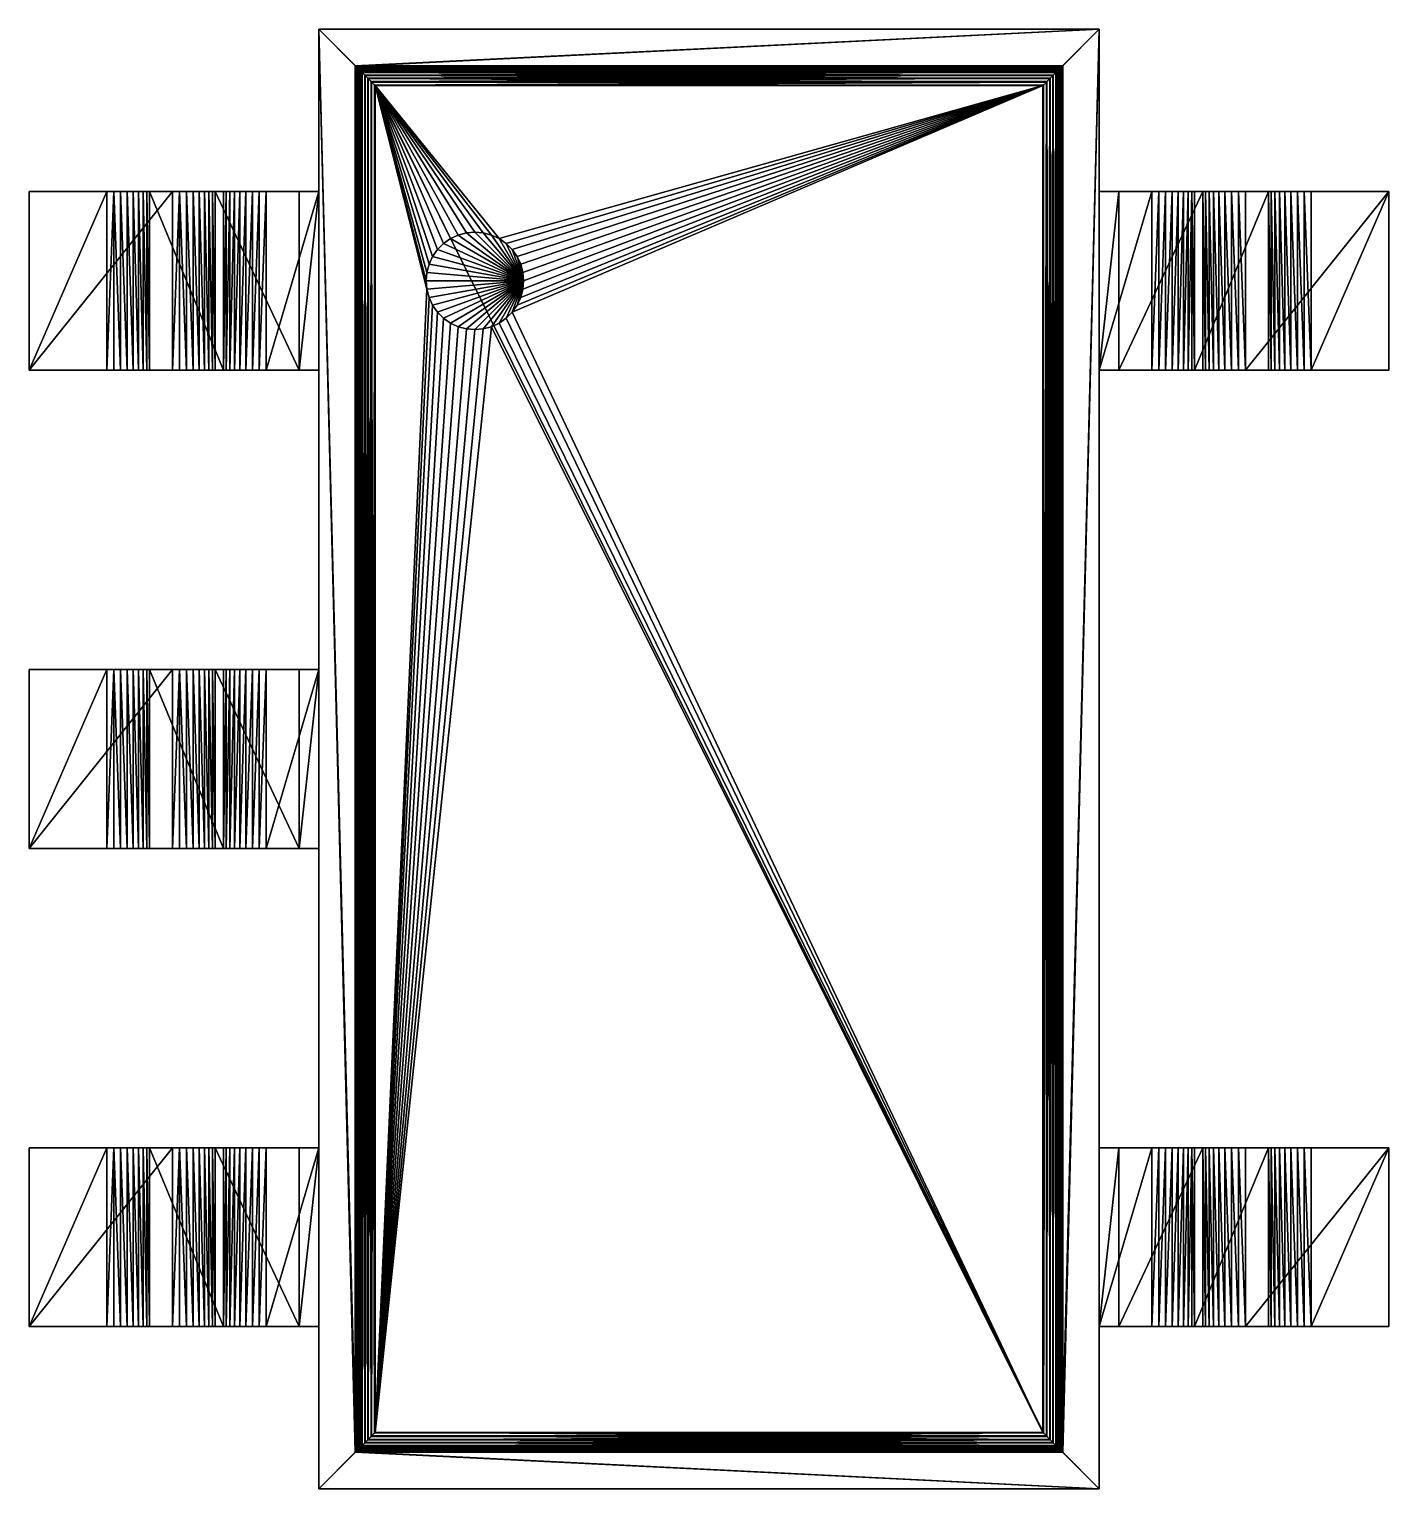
# Model space of a CAD drawing. Extents: x -0.135 to 0.135, y -0.145 to 0.145.
import ezdxf

# ---------------------------------------------------------------- set-up
doc = ezdxf.new("R2010")
doc.units = 0
for name, color, linetype in [('Body', 250, 'CONTINUOUS'), ('Triangle_Set', 253, 'CONTINUOUS'), ('Triangle_Set_ncl1_1', 253, 'CONTINUOUS'), ('Triangle_Set_ncl1_2', 253, 'CONTINUOUS'), ('Triangle_Set_ncl1_3', 253, 'CONTINUOUS'), ('Triangle_Set_ncl1_4', 253, 'CONTINUOUS')]:
    doc.layers.add(name, color=color, linetype=linetype)

msp = doc.modelspace()

# ---------------------------------------------------------------- meshes
at = {"layer": 'Body', "color": 250}
mesh = msp.add_polyface(dxfattribs=at)
corners = [(-0.0775, -0.145, 0.060011), (-0.070238, -0.137738, 0.010809), (-0.0775, 0.145, 0.060011), (0.0775, -0.145, 0.060011), (-0.070173, 0.137673, 0.010471), (-0.070173, -0.137673, 0.010471), (-0.069188, -0.136688, 0.008678), (-0.069416, 0.136916, 0.008937), (-0.069416, -0.136916, 0.008937), (-0.069621, 0.137121, 0.009214), (-0.069621, -0.137121, 0.009214), (-0.069801, 0.137301, 0.009508), (-0.069801, -0.137301, 0.009508), (-0.069953, 0.137453, 0.009818), (-0.069953, -0.137453, 0.009818), (-0.070078, 0.137578, 0.010139), (-0.070078, -0.137578, 0.010139), (-0.0775, -0.145, 0.077761), (0.070173, -0.137673, 0.010471), (0.070078, -0.137578, 0.010139), (0.069953, -0.137453, 0.009818), (0.069801, -0.137301, 0.009508), (0.069621, -0.137121, 0.009214), (0.069416, -0.136916, 0.008937), (0.069188, -0.136688, 0.008678), (-0.068937, -0.136437, 0.008442), (0.068937, -0.136437, 0.008442), (-0.068378, -0.135878, 0.00804), (0.068378, -0.135878, 0.00804), (-0.067756, -0.135256, 0.007743), (0.067756, -0.135256, 0.007743), (-0.067091, -0.134591, 0.007561), (0.067091, -0.134591, 0.007561), (-0.066405, -0.133905, 0.0075), (0.066405, -0.133905, 0.0075), (0.0775, -0.145, 0.077761), (-0.070145, -0.137645, 0.141569), (-0.0775, 0.145, 0.077761), (-0.070089, -0.137589, 0.141917), (-0.070089, 0.137589, 0.141917), (-0.070002, -0.137502, 0.142258), (-0.070002, 0.137502, 0.142258), (-0.069883, -0.137383, 0.14259), (-0.069883, 0.137383, 0.14259), (-0.069735, -0.137235, 0.14291), (-0.069735, 0.137235, 0.14291), (-0.069559, -0.137059, 0.143215), (-0.069559, 0.137059, 0.143215), (-0.069355, -0.136855, 0.143503), (-0.069355, 0.136855, 0.143503), (-0.069127, -0.136627, 0.143771), (-0.069127, 0.136627, 0.143771), (-0.068874, -0.136374, 0.144018), (-0.068874, 0.136374, 0.144018), (0.070089, -0.137589, 0.141917), (-0.066296, -0.133796, 0.145), (0.066997, -0.134497, 0.144936), (-0.066997, -0.134497, 0.144936), (0.067676, -0.135176, 0.144746), (-0.067676, -0.135176, 0.144746), (0.068308, -0.135808, 0.144437), (-0.068308, -0.135808, 0.144437), (0.068874, -0.136374, 0.144018), (0.069127, -0.136627, 0.143771), (0.069355, -0.136855, 0.143503), (0.069559, -0.137059, 0.143215), (0.069735, -0.137235, 0.14291), (0.069883, -0.137383, 0.14259), (0.070002, -0.137502, 0.142258)]
mesh.append_faces([[corners[k] for k in face] for face in [(0, 1, 2), (1, 0, 3), (4, 1, 5), (6, 7, 8), (8, 9, 10), (10, 11, 12), (12, 13, 14), (14, 15, 16), (16, 4, 5), (2, 17, 0), (5, 1, 18), (16, 5, 19), (14, 16, 20), (12, 14, 21), (10, 12, 22), (8, 10, 23), (6, 8, 24), (25, 6, 26), (27, 25, 28), (29, 27, 30), (31, 29, 32), (33, 31, 34), (35, 0, 17), (36, 17, 37), (17, 36, 35), (38, 36, 39), (40, 38, 41), (42, 40, 43), (44, 42, 45), (46, 44, 47), (48, 46, 49), (50, 48, 51), (52, 50, 53), (54, 36, 38), (55, 56, 57), (57, 58, 59), (59, 60, 61), (61, 62, 52), (52, 63, 50), (50, 64, 48), (48, 65, 46), (46, 66, 44), (44, 67, 42), (42, 68, 40), (40, 54, 38)]], dxfattribs={"color": 250})
mesh = msp.add_polyface(dxfattribs=at)
corners = [(0.070238, -0.137738, 0.010809), (-0.070238, -0.137738, 0.010809), (0.0775, -0.145, 0.060011), (0.066405, -0.133905, 0.0075), (-0.067091, -0.134591, 0.007561), (0.067091, -0.134591, 0.007561), (-0.067756, -0.135256, 0.007743), (0.067756, -0.135256, 0.007743), (-0.068378, -0.135878, 0.00804), (0.068378, -0.135878, 0.00804), (-0.068937, -0.136437, 0.008442), (0.068937, -0.136437, 0.008442), (-0.069188, -0.136688, 0.008678), (0.069188, -0.136688, 0.008678), (-0.069416, -0.136916, 0.008937), (0.069416, -0.136916, 0.008937), (-0.069621, -0.137121, 0.009214), (0.069621, -0.137121, 0.009214), (-0.069801, -0.137301, 0.009508), (0.069801, -0.137301, 0.009508), (-0.069953, -0.137453, 0.009818), (0.069953, -0.137453, 0.009818), (-0.070078, -0.137578, 0.010139), (0.070078, -0.137578, 0.010139), (-0.070173, -0.137673, 0.010471), (0.070173, -0.137673, 0.010471), (-0.0775, -0.145, 0.060011), (0.0775, -0.145, 0.077761), (0.0775, 0.145, 0.060011), (0.070173, 0.137673, 0.010471), (0.070078, 0.137578, 0.010139), (0.069953, 0.137453, 0.009818), (0.069801, 0.137301, 0.009508), (0.069621, 0.137121, 0.009214), (0.069416, 0.136916, 0.008937), (0.069188, 0.136688, 0.008678), (0.068937, 0.136437, 0.008442), (-0.070145, -0.137645, 0.141569), (0.070145, -0.137645, 0.141569), (0.0775, 0.145, 0.077761), (0.070089, -0.137589, 0.141917), (0.070002, -0.137502, 0.142258), (-0.070002, -0.137502, 0.142258), (0.069883, -0.137383, 0.14259), (-0.069883, -0.137383, 0.14259), (0.069735, -0.137235, 0.14291), (-0.069735, -0.137235, 0.14291), (0.069559, -0.137059, 0.143215), (-0.069559, -0.137059, 0.143215), (0.069355, -0.136855, 0.143503), (-0.069355, -0.136855, 0.143503), (0.069127, -0.136627, 0.143771), (-0.069127, -0.136627, 0.143771), (0.068874, -0.136374, 0.144018), (-0.068874, -0.136374, 0.144018), (0.068308, -0.135808, 0.144437), (-0.068308, -0.135808, 0.144437), (0.067676, -0.135176, 0.144746), (-0.067676, -0.135176, 0.144746), (0.066997, -0.134497, 0.144936), (-0.066997, -0.134497, 0.144936), (0.066296, -0.133796, 0.145), (-0.066296, -0.133796, 0.145), (-0.043187, 0.085897, 0.145), (0.069355, 0.136855, 0.143503), (0.069559, 0.137059, 0.143215), (0.069735, 0.137235, 0.14291), (0.069883, 0.137383, 0.14259), (0.070002, 0.137502, 0.142258), (0.070089, 0.137589, 0.141917), (0.070145, 0.137645, 0.141569)]
mesh.append_faces([[corners[k] for k in face] for face in [(0, 1, 2), (3, 4, 5), (5, 6, 7), (7, 8, 9), (9, 10, 11), (11, 12, 13), (13, 14, 15), (15, 16, 17), (17, 18, 19), (19, 20, 21), (21, 22, 23), (23, 24, 25), (25, 1, 0), (26, 27, 2), (0, 2, 28), (0, 29, 25), (25, 30, 23), (23, 31, 21), (21, 32, 19), (19, 33, 17), (17, 34, 15), (15, 35, 13), (13, 36, 11), (27, 28, 2), (37, 38, 27), (27, 38, 39), (38, 37, 40), (41, 40, 42), (43, 41, 44), (45, 43, 46), (47, 45, 48), (49, 47, 50), (51, 49, 52), (53, 51, 54), (55, 53, 56), (57, 55, 58), (59, 57, 60), (61, 59, 62), (61, 62, 63), (49, 51, 64), (47, 49, 65), (45, 47, 66), (43, 45, 67), (41, 43, 68), (40, 41, 69), (38, 40, 70)]], dxfattribs={"color": 250})
mesh = msp.add_polyface(dxfattribs=at)
corners = [(-0.0775, 0.145, 0.060011), (-0.070238, -0.137738, 0.010809), (-0.070238, 0.137738, 0.010809), (-0.070173, 0.137673, 0.010471), (-0.070078, 0.137578, 0.010139), (-0.070078, -0.137578, 0.010139), (-0.069953, 0.137453, 0.009818), (-0.069953, -0.137453, 0.009818), (-0.069801, 0.137301, 0.009508), (-0.069801, -0.137301, 0.009508), (-0.069621, 0.137121, 0.009214), (-0.069621, -0.137121, 0.009214), (-0.069416, 0.136916, 0.008937), (-0.069416, -0.136916, 0.008937), (-0.069188, 0.136688, 0.008678), (-0.069188, -0.136688, 0.008678), (-0.068937, 0.136437, 0.008442), (-0.068937, -0.136437, 0.008442), (-0.068378, 0.135878, 0.00804), (-0.068378, -0.135878, 0.00804), (-0.067756, 0.135256, 0.007743), (-0.067756, -0.135256, 0.007743), (-0.067091, 0.134591, 0.007561), (-0.067091, -0.134591, 0.007561), (-0.066405, 0.133905, 0.0075), (-0.066405, -0.133905, 0.0075), (-0.0775, -0.145, 0.077761), (-0.0775, 0.145, 0.077761), (-0.070145, -0.137645, 0.141569), (-0.070145, 0.137645, 0.141569), (-0.068308, -0.135808, 0.144437), (-0.068874, -0.136374, 0.144018), (-0.068308, 0.135808, 0.144437), (-0.067676, -0.135176, 0.144746), (-0.067676, 0.135176, 0.144746), (-0.066997, -0.134497, 0.144936), (-0.066997, 0.134497, 0.144936), (-0.066296, -0.133796, 0.145), (-0.066296, 0.133796, 0.145), (-0.068874, 0.136374, 0.144018), (-0.069127, -0.136627, 0.143771), (-0.069127, 0.136627, 0.143771), (-0.069355, -0.136855, 0.143503), (-0.069355, 0.136855, 0.143503), (-0.069559, -0.137059, 0.143215), (-0.069559, 0.137059, 0.143215), (-0.069735, -0.137235, 0.14291), (-0.069735, 0.137235, 0.14291), (-0.069883, -0.137383, 0.14259), (-0.069883, 0.137383, 0.14259), (-0.070002, -0.137502, 0.142258), (-0.070002, 0.137502, 0.142258), (-0.070089, -0.137589, 0.141917), (-0.070089, 0.137589, 0.141917), (-0.0465, 0.085312, 0.145), (-0.048182, 0.08546, 0.145), (-0.049813, 0.085897, 0.145), (-0.051344, 0.08661, 0.145), (-0.052727, 0.087579, 0.145), (-0.053921, 0.088773, 0.145), (-0.05489, 0.090156, 0.145), (-0.055603, 0.091687, 0.145), (-0.05604, 0.093318, 0.145)]
mesh.append_faces([[corners[k] for k in face] for face in [(0, 1, 2), (2, 1, 3), (4, 3, 5), (6, 4, 7), (8, 6, 9), (10, 8, 11), (12, 10, 13), (14, 12, 15), (16, 14, 17), (18, 16, 19), (20, 18, 21), (22, 20, 23), (24, 22, 25), (25, 22, 23), (23, 20, 21), (21, 18, 19), (19, 16, 17), (17, 14, 15), (26, 0, 27), (28, 27, 29), (30, 31, 32), (33, 30, 34), (35, 33, 36), (37, 35, 38), (38, 35, 36), (36, 33, 34), (34, 30, 32), (32, 31, 39), (39, 40, 41), (41, 42, 43), (43, 44, 45), (45, 46, 47), (47, 48, 49), (49, 50, 51), (51, 52, 53), (53, 28, 29), (54, 37, 55), (55, 37, 56), (56, 37, 57), (57, 37, 58), (58, 37, 59), (59, 37, 60), (60, 37, 61), (37, 38, 62), (61, 37, 62)]], dxfattribs={"color": 250})
mesh = msp.add_polyface(dxfattribs=at)
corners = [(-0.0775, 0.145, 0.060011), (-0.070238, 0.137738, 0.010809), (0.0775, 0.145, 0.060011), (-0.069188, 0.136688, 0.008678), (-0.068937, 0.136437, 0.008442), (0.069188, 0.136688, 0.008678), (-0.069416, 0.136916, 0.008937), (0.069416, 0.136916, 0.008937), (-0.069621, 0.137121, 0.009214), (0.069621, 0.137121, 0.009214), (-0.069801, 0.137301, 0.009508), (0.069801, 0.137301, 0.009508), (-0.069953, 0.137453, 0.009818), (0.069953, 0.137453, 0.009818), (-0.070078, 0.137578, 0.010139), (0.070078, 0.137578, 0.010139), (-0.070173, 0.137673, 0.010471), (0.070173, 0.137673, 0.010471), (0.070238, 0.137738, 0.010809), (0.0775, 0.145, 0.077761), (-0.0775, 0.145, 0.077761), (-0.070145, 0.137645, 0.141569), (0.070089, 0.137589, 0.141917), (-0.070089, 0.137589, 0.141917), (0.070002, 0.137502, 0.142258), (-0.070002, 0.137502, 0.142258), (0.069883, 0.137383, 0.14259), (-0.069883, 0.137383, 0.14259), (0.069735, 0.137235, 0.14291), (-0.069735, 0.137235, 0.14291), (0.069559, 0.137059, 0.143215), (-0.069559, 0.137059, 0.143215), (0.069355, 0.136855, 0.143503), (-0.069355, 0.136855, 0.143503), (0.069127, 0.136627, 0.143771), (-0.069127, 0.136627, 0.143771), (0.068874, 0.136374, 0.144018), (-0.068874, 0.136374, 0.144018), (-0.036812, 0.095, 0.1305), (-0.036812, 0.095, 0.145), (-0.03696, 0.093318, 0.145), (-0.03696, 0.093318, 0.1305), (-0.037397, 0.091687, 0.145), (-0.037397, 0.091687, 0.1305), (-0.03811, 0.090156, 0.145), (-0.03811, 0.090156, 0.1305), (-0.039079, 0.088773, 0.145), (-0.039079, 0.088773, 0.1305), (-0.037397, 0.098313, 0.1305), (-0.03811, 0.099844, 0.145), (-0.037397, 0.098313, 0.145), (-0.03696, 0.096682, 0.1305), (-0.03696, 0.096682, 0.145), (-0.040273, 0.102421, 0.145), (-0.039079, 0.101227, 0.145), (-0.039079, 0.101227, 0.1305), (-0.03811, 0.099844, 0.1305), (-0.040273, 0.087579, 0.1305), (-0.040273, 0.102421, 0.1305)]
mesh.append_faces([[corners[k] for k in face] for face in [(0, 1, 2), (3, 4, 5), (6, 3, 7), (8, 6, 9), (10, 8, 11), (12, 10, 13), (14, 12, 15), (16, 14, 17), (1, 16, 18), (0, 19, 20), (21, 20, 19), (21, 22, 23), (23, 24, 25), (25, 26, 27), (27, 28, 29), (29, 30, 31), (31, 32, 33), (33, 34, 35), (35, 36, 37), (38, 39, 40), (38, 40, 41), (40, 42, 43), (42, 44, 45), (44, 46, 47), (48, 49, 50), (51, 52, 38), (50, 52, 51), (52, 39, 38), (53, 54, 55), (54, 49, 56), (50, 51, 48), (49, 48, 56), (54, 56, 55), (46, 57, 47), (44, 47, 45), (42, 45, 43), (40, 43, 41), (51, 38, 48), (48, 38, 56), (56, 38, 55), (55, 38, 58), (57, 38, 47), (47, 38, 45), (45, 38, 43), (43, 38, 41)]], dxfattribs={"color": 250})
mesh = msp.add_polyface(dxfattribs=at)
corners = [(-0.070238, 0.137738, 0.010809), (0.070238, 0.137738, 0.010809), (0.0775, 0.145, 0.060011), (-0.067091, 0.134591, 0.007561), (-0.066405, 0.133905, 0.0075), (0.067091, 0.134591, 0.007561), (-0.067756, 0.135256, 0.007743), (0.067756, 0.135256, 0.007743), (-0.068378, 0.135878, 0.00804), (0.068378, 0.135878, 0.00804), (-0.068937, 0.136437, 0.008442), (0.068937, 0.136437, 0.008442), (-0.070173, 0.137673, 0.010471), (0.070173, 0.137673, 0.010471), (-0.070078, 0.137578, 0.010139), (0.070078, 0.137578, 0.010139), (-0.069953, 0.137453, 0.009818), (0.069953, 0.137453, 0.009818), (-0.069801, 0.137301, 0.009508), (0.069801, 0.137301, 0.009508), (-0.069621, 0.137121, 0.009214), (0.069621, 0.137121, 0.009214), (-0.069416, 0.136916, 0.008937), (0.069416, 0.136916, 0.008937), (-0.069188, 0.136688, 0.008678), (0.069188, 0.136688, 0.008678), (0.066405, 0.133905, 0.0075), (0.0775, 0.145, 0.077761), (-0.0775, 0.145, 0.060011), (0.070145, 0.137645, 0.141569), (-0.070145, 0.137645, 0.141569), (-0.036812, 0.095, 0.145), (0.066296, 0.133796, 0.145), (-0.03696, 0.093318, 0.145), (-0.037397, 0.091687, 0.145), (-0.03811, 0.090156, 0.145), (-0.039079, 0.088773, 0.145), (-0.066296, 0.133796, 0.145), (-0.041656, 0.10339, 0.145), (-0.040273, 0.102421, 0.145), (-0.039079, 0.101227, 0.145), (-0.03811, 0.099844, 0.145), (-0.037397, 0.098313, 0.145), (-0.03696, 0.096682, 0.145), (0.066997, 0.134497, 0.144936), (-0.066997, 0.134497, 0.144936), (0.067676, 0.135176, 0.144746), (-0.067676, 0.135176, 0.144746), (0.068308, 0.135808, 0.144437), (-0.068308, 0.135808, 0.144437), (0.068874, 0.136374, 0.144018), (-0.068874, 0.136374, 0.144018), (0.069127, 0.136627, 0.143771), (-0.069127, 0.136627, 0.143771), (0.069355, 0.136855, 0.143503), (-0.069355, 0.136855, 0.143503), (0.069559, 0.137059, 0.143215), (-0.069559, 0.137059, 0.143215), (0.069735, 0.137235, 0.14291), (-0.069735, 0.137235, 0.14291), (0.069883, 0.137383, 0.14259), (-0.069883, 0.137383, 0.14259), (0.070002, 0.137502, 0.142258), (-0.070002, 0.137502, 0.142258), (0.070089, 0.137589, 0.141917), (-0.070089, 0.137589, 0.141917)]
mesh.append_faces([[corners[k] for k in face] for face in [(0, 1, 2), (3, 4, 5), (6, 3, 7), (8, 6, 9), (10, 8, 11), (1, 12, 13), (13, 14, 15), (15, 16, 17), (17, 18, 19), (19, 20, 21), (21, 22, 23), (23, 24, 25), (25, 10, 11), (11, 8, 9), (9, 6, 7), (7, 3, 5), (5, 4, 26), (27, 28, 2), (29, 30, 27), (31, 32, 33), (33, 32, 34), (34, 32, 35), (35, 32, 36), (37, 32, 38), (38, 32, 39), (39, 32, 40), (40, 32, 41), (41, 32, 42), (32, 31, 43), (42, 32, 43), (32, 37, 44), (44, 37, 45), (46, 44, 47), (48, 46, 49), (50, 48, 51), (52, 50, 53), (54, 52, 55), (56, 54, 57), (58, 56, 59), (60, 58, 61), (62, 60, 63), (64, 62, 65), (29, 64, 30), (51, 48, 49), (49, 46, 47), (47, 44, 45)]], dxfattribs={"color": 250})
mesh = msp.add_polyface(dxfattribs=at)
corners = [(0.070238, -0.137738, 0.010809), (0.0775, 0.145, 0.060011), (0.070238, 0.137738, 0.010809), (0.066405, 0.133905, 0.0075), (-0.066405, 0.133905, 0.0075), (0.066405, -0.133905, 0.0075), (-0.066405, -0.133905, 0.0075), (0.067091, 0.134591, 0.007561), (0.067091, -0.134591, 0.007561), (0.067756, 0.135256, 0.007743), (0.067756, -0.135256, 0.007743), (0.068378, 0.135878, 0.00804), (0.068378, -0.135878, 0.00804), (0.068937, 0.136437, 0.008442), (0.068937, -0.136437, 0.008442), (0.069188, 0.136688, 0.008678), (0.069188, -0.136688, 0.008678), (0.069416, 0.136916, 0.008937), (0.069416, -0.136916, 0.008937), (0.069621, 0.137121, 0.009214), (0.069621, -0.137121, 0.009214), (0.069801, 0.137301, 0.009508), (0.069801, -0.137301, 0.009508), (0.069953, 0.137453, 0.009818), (0.069953, -0.137453, 0.009818), (0.070078, 0.137578, 0.010139), (0.070078, -0.137578, 0.010139), (0.070173, 0.137673, 0.010471), (0.070173, -0.137673, 0.010471), (0.0775, -0.145, 0.077761), (0.0775, 0.145, 0.077761), (0.070145, -0.137645, 0.141569), (0.070145, 0.137645, 0.141569), (0.066296, 0.133796, 0.145), (0.066296, -0.133796, 0.145), (-0.039079, 0.088773, 0.145), (-0.040273, 0.087579, 0.145), (-0.041656, 0.08661, 0.145), (-0.043187, 0.085897, 0.145), (-0.066296, -0.133796, 0.145), (-0.044818, 0.08546, 0.145), (-0.0465, 0.085312, 0.145), (0.066997, -0.134497, 0.144936), (0.066997, 0.134497, 0.144936), (0.067676, -0.135176, 0.144746), (0.067676, 0.135176, 0.144746), (0.068308, -0.135808, 0.144437), (0.068308, 0.135808, 0.144437), (0.068874, -0.136374, 0.144018), (0.068874, 0.136374, 0.144018), (0.069127, -0.136627, 0.143771), (0.069127, 0.136627, 0.143771), (0.070089, -0.137589, 0.141917), (0.070089, 0.137589, 0.141917), (0.070002, -0.137502, 0.142258), (0.070002, 0.137502, 0.142258), (0.069883, -0.137383, 0.14259), (0.069883, 0.137383, 0.14259), (0.069735, -0.137235, 0.14291), (0.069735, 0.137235, 0.14291), (0.069559, -0.137059, 0.143215), (0.069559, 0.137059, 0.143215), (0.069355, -0.136855, 0.143503), (0.069355, 0.136855, 0.143503), (-0.0465, 0.085312, 0.1305), (-0.048182, 0.08546, 0.1305)]
mesh.append_faces([[corners[k] for k in face] for face in [(0, 1, 2), (3, 4, 5), (4, 6, 5), (3, 5, 7), (7, 5, 8), (9, 7, 10), (11, 9, 12), (13, 11, 14), (15, 13, 16), (17, 15, 18), (19, 17, 20), (21, 19, 22), (23, 21, 24), (25, 23, 26), (27, 25, 28), (2, 27, 0), (14, 11, 12), (12, 9, 10), (10, 7, 8), (1, 29, 30), (30, 31, 32), (33, 34, 35), (35, 34, 36), (36, 34, 37), (37, 34, 38), (38, 39, 40), (40, 39, 41), (42, 34, 43), (44, 42, 45), (46, 44, 47), (48, 46, 49), (50, 48, 51), (32, 52, 53), (53, 54, 55), (55, 56, 57), (57, 58, 59), (59, 60, 61), (61, 62, 63), (63, 50, 51), (51, 48, 49), (49, 46, 47), (47, 44, 45), (45, 42, 43), (43, 34, 33), (40, 41, 64), (41, 65, 64)]], dxfattribs={"color": 250})
mesh = msp.add_polyface(dxfattribs=at)
corners = [(-0.05604, 0.093318, 0.145), (-0.066296, 0.133796, 0.145), (-0.056188, 0.095, 0.145), (-0.05604, 0.096682, 0.145), (-0.055603, 0.098313, 0.145), (-0.05489, 0.099844, 0.145), (-0.053921, 0.101227, 0.145), (-0.052727, 0.102421, 0.145), (-0.051344, 0.10339, 0.145), (-0.049813, 0.104103, 0.145), (-0.048182, 0.10454, 0.145), (-0.0465, 0.104688, 0.145), (-0.044818, 0.10454, 0.145), (-0.043187, 0.104103, 0.145), (-0.041656, 0.10339, 0.145), (-0.05489, 0.099844, 0.1305), (-0.053921, 0.101227, 0.1305), (-0.051344, 0.10339, 0.1305), (-0.049813, 0.104103, 0.1305), (-0.048182, 0.10454, 0.1305), (-0.0465, 0.104688, 0.1305), (-0.044818, 0.10454, 0.1305), (-0.041656, 0.10339, 0.1305), (-0.040273, 0.102421, 0.145), (-0.040273, 0.102421, 0.1305), (-0.043187, 0.104103, 0.1305), (-0.052727, 0.102421, 0.1305), (-0.039079, 0.101227, 0.1305), (-0.055603, 0.098313, 0.1305), (-0.036812, 0.095, 0.1305)]
mesh.append_faces([[corners[k] for k in face] for face in [(0, 1, 2), (2, 1, 3), (3, 1, 4), (4, 1, 5), (5, 1, 6), (6, 1, 7), (7, 1, 8), (8, 1, 9), (9, 1, 10), (10, 1, 11), (11, 1, 12), (12, 1, 13), (13, 1, 14), (4, 5, 15), (5, 6, 16), (7, 8, 17), (8, 9, 18), (9, 10, 19), (10, 11, 20), (11, 12, 21), (13, 14, 22), (14, 23, 24), (12, 13, 25), (6, 7, 26), (23, 27, 24), (14, 24, 22), (13, 22, 25), (12, 25, 21), (11, 21, 20), (10, 20, 19), (9, 19, 18), (8, 18, 17), (7, 17, 26), (6, 26, 16), (5, 16, 15), (4, 15, 28), (24, 29, 22), (22, 29, 25), (25, 29, 21), (21, 29, 20), (20, 29, 19), (19, 29, 18), (18, 29, 17), (17, 29, 26), (26, 29, 16), (16, 29, 15)]], dxfattribs={"color": 250})
mesh = msp.add_polyface(dxfattribs=at)
corners = [(-0.039079, 0.088773, 0.145), (-0.040273, 0.087579, 0.145), (-0.040273, 0.087579, 0.1305), (-0.041656, 0.08661, 0.145), (-0.041656, 0.08661, 0.1305), (-0.043187, 0.085897, 0.145), (-0.043187, 0.085897, 0.1305), (-0.044818, 0.08546, 0.145), (-0.044818, 0.08546, 0.1305), (-0.0465, 0.085312, 0.145), (-0.048182, 0.08546, 0.145), (-0.048182, 0.08546, 0.1305), (-0.049813, 0.085897, 0.145), (-0.049813, 0.085897, 0.1305), (-0.051344, 0.08661, 0.145), (-0.051344, 0.08661, 0.1305), (-0.052727, 0.087579, 0.145), (-0.052727, 0.087579, 0.1305), (-0.053921, 0.088773, 0.145), (-0.053921, 0.088773, 0.1305), (-0.05489, 0.090156, 0.145), (-0.05489, 0.090156, 0.1305), (-0.055603, 0.091687, 0.145), (-0.055603, 0.091687, 0.1305), (-0.05604, 0.093318, 0.145), (-0.05604, 0.093318, 0.1305), (-0.056188, 0.095, 0.145), (-0.05604, 0.096682, 0.145), (-0.05604, 0.096682, 0.1305), (-0.055603, 0.098313, 0.145), (-0.055603, 0.098313, 0.1305), (-0.056188, 0.095, 0.1305), (-0.0465, 0.085312, 0.1305), (-0.05489, 0.099844, 0.1305), (-0.036812, 0.095, 0.1305)]
mesh.append_faces([[corners[k] for k in face] for face in [(0, 1, 2), (1, 3, 4), (3, 5, 6), (5, 7, 8), (9, 10, 11), (10, 12, 13), (12, 14, 15), (14, 16, 17), (16, 18, 19), (18, 20, 21), (20, 22, 23), (22, 24, 25), (26, 27, 28), (27, 29, 30), (24, 26, 31), (27, 30, 28), (26, 28, 31), (24, 31, 25), (22, 25, 23), (20, 23, 21), (18, 21, 19), (16, 19, 17), (14, 17, 15), (12, 15, 13), (10, 13, 11), (7, 32, 8), (5, 8, 6), (3, 6, 4), (1, 4, 2), (33, 34, 30), (30, 34, 28), (28, 34, 31), (31, 34, 25), (25, 34, 23), (23, 34, 21), (21, 34, 19), (19, 34, 17), (17, 34, 15), (15, 34, 13), (13, 34, 11), (11, 34, 32), (32, 34, 8), (8, 34, 6), (6, 34, 4), (4, 34, 2)]], dxfattribs={"color": 250})
at = {"layer": 'Triangle_Set', "color": 253}
mesh = msp.add_polyface(dxfattribs=at)
corners = [(-0.135, 0.11275, 0.01775), (-0.119615, 0.11275, 0.01775), (-0.135, 0.07725, 0.01775), (-0.119615, 0.07725, 0.01775), (-0.135, 0.11275), (-0.106538, 0.11275), (-0.111139, 0.11275, 0.023994), (-0.09639, 0.11275, 0.071517), (-0.087914, 0.11275, 0.077761), (-0.0775, 0.11275, 0.077761), (-0.0775, 0.11275, 0.060011), (-0.081376, 0.11275, 0.060011), (-0.098062, 0.11275, 0.006244), (-0.111139, 0.07725, 0.023994), (-0.135, 0.07725), (-0.106538, 0.07725), (-0.098062, 0.07725, 0.006244), (-0.081376, 0.07725, 0.060011), (-0.0775, 0.07725, 0.060011), (-0.0775, 0.07725, 0.077761), (-0.087914, 0.07725, 0.077761), (-0.09639, 0.07725, 0.071517), (-0.118212, 0.11275, 0.017862), (-0.116844, 0.11275, 0.018193), (-0.115546, 0.11275, 0.018737), (-0.114351, 0.11275, 0.01948), (-0.113287, 0.11275, 0.020402), (-0.112383, 0.11275, 0.02148), (-0.111661, 0.11275, 0.022688), (-0.095868, 0.11275, 0.072823), (-0.095146, 0.11275, 0.074031), (-0.094241, 0.11275, 0.07511), (-0.093178, 0.11275, 0.076031), (-0.091983, 0.11275, 0.076774), (-0.090685, 0.11275, 0.077318), (-0.089317, 0.11275, 0.07765), (-0.105135, 0.11275, 0.000112), (-0.103768, 0.11275, 0.000443), (-0.10247, 0.11275, 0.000987), (-0.101274, 0.11275, 0.00173), (-0.100211, 0.11275, 0.002652), (-0.099307, 0.11275, 0.00373), (-0.098584, 0.11275, 0.004938), (-0.118212, 0.07725, 0.017862), (-0.116844, 0.07725, 0.018193), (-0.115546, 0.07725, 0.018737), (-0.114351, 0.07725, 0.01948), (-0.113287, 0.07725, 0.020402), (-0.112383, 0.07725, 0.02148), (-0.111661, 0.07725, 0.022688), (-0.105135, 0.07725, 0.000112), (-0.103768, 0.07725, 0.000443), (-0.10247, 0.07725, 0.000987), (-0.101274, 0.07725, 0.00173), (-0.100211, 0.07725, 0.002652), (-0.099307, 0.07725, 0.00373), (-0.098584, 0.07725, 0.004938), (-0.095868, 0.07725, 0.072823), (-0.095146, 0.07725, 0.074031), (-0.094241, 0.07725, 0.07511), (-0.093178, 0.07725, 0.076031), (-0.091983, 0.07725, 0.076774), (-0.090685, 0.07725, 0.077318), (-0.089317, 0.07725, 0.07765)]
mesh.append_faces([[corners[k] for k in face] for face in [(1, 2, 0), (2, 1, 3), (4, 5, 1), (0, 4, 1), (1, 5, 22), (22, 5, 23), (23, 5, 24), (24, 5, 25), (25, 5, 12), (26, 25, 12), (27, 26, 12), (28, 27, 12), (6, 28, 12), (6, 12, 11), (29, 7, 30), (30, 7, 31), (31, 7, 32), (32, 7, 33), (33, 7, 34), (34, 7, 35), (35, 7, 8), (8, 7, 11), (9, 8, 11), (7, 6, 11), (10, 9, 11), (12, 5, 42), (42, 5, 41), (41, 5, 40), (40, 5, 39), (39, 5, 38), (38, 5, 37), (37, 5, 36), (3, 1, 22), (3, 22, 43), (22, 23, 44), (23, 24, 45), (24, 25, 46), (25, 26, 47), (26, 27, 48), (27, 28, 49), (28, 6, 13), (28, 13, 49), (27, 49, 48), (26, 48, 47), (25, 47, 46), (24, 46, 45), (23, 45, 44), (22, 44, 43), (4, 2, 14), (2, 4, 0), (50, 15, 51), (51, 15, 52), (52, 15, 53), (53, 15, 54), (54, 15, 55), (55, 15, 56), (56, 15, 16), (17, 19, 18), (17, 16, 13), (19, 17, 20), (20, 17, 21), (63, 20, 62), (62, 20, 61), (61, 20, 60), (60, 20, 59), (59, 20, 58), (58, 20, 57), (57, 20, 21), (16, 15, 46), (21, 17, 13), (13, 16, 49), (49, 16, 48), (15, 14, 3), (48, 16, 47), (47, 16, 46), (46, 15, 45), (45, 15, 44), (44, 15, 43), (43, 15, 3), (3, 14, 2), (14, 5, 4), (5, 14, 15), (5, 15, 36), (36, 15, 50), (37, 36, 51), (38, 37, 52), (39, 38, 53), (40, 39, 54), (41, 40, 55), (42, 41, 56), (12, 42, 16), (16, 42, 56), (56, 41, 55), (55, 40, 54), (54, 39, 53), (53, 38, 52), (52, 37, 51), (51, 36, 50), (16, 17, 12), (12, 17, 11), (17, 10, 11), (10, 17, 18), (19, 10, 18), (10, 19, 9), (6, 21, 13), (21, 6, 7), (19, 20, 9), (9, 20, 8), (60, 59, 32), (61, 60, 33), (62, 61, 34), (63, 62, 35), (20, 63, 8), (59, 58, 31), (8, 63, 35), (35, 62, 34), (58, 57, 30), (34, 61, 33), (57, 21, 29), (33, 60, 32), (32, 59, 31), (31, 58, 30), (30, 57, 29), (29, 21, 7)]], dxfattribs={"color": 253})
at = {"layer": 'Triangle_Set_ncl1_1', "color": 253}
mesh = msp.add_polyface(dxfattribs=at)
corners = [(-0.135, 0.01775, 0.01775), (-0.119615, 0.01775, 0.01775), (-0.135, -0.01775, 0.01775), (-0.119615, -0.01775, 0.01775), (-0.135, 0.01775), (-0.106538, 0.01775), (-0.111139, 0.01775, 0.023994), (-0.09639, 0.01775, 0.071517), (-0.087914, 0.01775, 0.077761), (-0.0775, 0.01775, 0.077761), (-0.0775, 0.01775, 0.060011), (-0.081376, 0.01775, 0.060011), (-0.098062, 0.01775, 0.006244), (-0.111139, -0.01775, 0.023994), (-0.135, -0.01775), (-0.106538, -0.01775), (-0.098062, -0.01775, 0.006244), (-0.081376, -0.01775, 0.060011), (-0.0775, -0.01775, 0.060011), (-0.0775, -0.01775, 0.077761), (-0.087914, -0.01775, 0.077761), (-0.09639, -0.01775, 0.071517), (-0.118212, 0.01775, 0.017862), (-0.116844, 0.01775, 0.018193), (-0.115546, 0.01775, 0.018737), (-0.114351, 0.01775, 0.01948), (-0.113287, 0.01775, 0.020402), (-0.112383, 0.01775, 0.02148), (-0.111661, 0.01775, 0.022688), (-0.095868, 0.01775, 0.072823), (-0.095146, 0.01775, 0.074031), (-0.094241, 0.01775, 0.07511), (-0.093178, 0.01775, 0.076031), (-0.091983, 0.01775, 0.076774), (-0.090685, 0.01775, 0.077318), (-0.089317, 0.01775, 0.07765), (-0.105135, 0.01775, 0.000112), (-0.103768, 0.01775, 0.000443), (-0.10247, 0.01775, 0.000987), (-0.101274, 0.01775, 0.00173), (-0.100211, 0.01775, 0.002652), (-0.099307, 0.01775, 0.00373), (-0.098584, 0.01775, 0.004938), (-0.118212, -0.01775, 0.017862), (-0.116844, -0.01775, 0.018193), (-0.115546, -0.01775, 0.018737), (-0.114351, -0.01775, 0.01948), (-0.113287, -0.01775, 0.020402), (-0.112383, -0.01775, 0.02148), (-0.111661, -0.01775, 0.022688), (-0.105135, -0.01775, 0.000112), (-0.103768, -0.01775, 0.000443), (-0.10247, -0.01775, 0.000987), (-0.101274, -0.01775, 0.00173), (-0.100211, -0.01775, 0.002652), (-0.099307, -0.01775, 0.00373), (-0.098584, -0.01775, 0.004938), (-0.095868, -0.01775, 0.072823), (-0.095146, -0.01775, 0.074031), (-0.094241, -0.01775, 0.07511), (-0.093178, -0.01775, 0.076031), (-0.091983, -0.01775, 0.076774), (-0.090685, -0.01775, 0.077318), (-0.089317, -0.01775, 0.07765)]
mesh.append_faces([[corners[k] for k in face] for face in [(1, 2, 0), (2, 1, 3), (4, 5, 1), (0, 4, 1), (1, 5, 22), (22, 5, 23), (23, 5, 24), (24, 5, 25), (25, 5, 12), (26, 25, 12), (27, 26, 12), (28, 27, 12), (6, 28, 12), (6, 12, 11), (29, 7, 30), (30, 7, 31), (31, 7, 32), (32, 7, 33), (33, 7, 34), (34, 7, 35), (35, 7, 8), (8, 7, 11), (9, 8, 11), (7, 6, 11), (10, 9, 11), (12, 5, 42), (42, 5, 41), (41, 5, 40), (40, 5, 39), (39, 5, 38), (38, 5, 37), (37, 5, 36), (3, 1, 22), (3, 22, 43), (22, 23, 44), (23, 24, 45), (24, 25, 46), (25, 26, 47), (26, 27, 48), (27, 28, 49), (28, 6, 13), (28, 13, 49), (27, 49, 48), (26, 48, 47), (25, 47, 46), (24, 46, 45), (23, 45, 44), (22, 44, 43), (4, 2, 14), (2, 4, 0), (50, 15, 51), (51, 15, 52), (52, 15, 53), (53, 15, 54), (54, 15, 55), (55, 15, 56), (56, 15, 16), (17, 19, 18), (17, 16, 13), (19, 17, 20), (20, 17, 21), (63, 20, 62), (62, 20, 61), (61, 20, 60), (60, 20, 59), (59, 20, 58), (58, 20, 57), (57, 20, 21), (16, 15, 46), (21, 17, 13), (13, 16, 49), (49, 16, 48), (15, 14, 3), (48, 16, 47), (47, 16, 46), (46, 15, 45), (45, 15, 44), (44, 15, 43), (43, 15, 3), (3, 14, 2), (14, 5, 4), (5, 14, 15), (5, 15, 36), (36, 15, 50), (37, 36, 51), (38, 37, 52), (39, 38, 53), (40, 39, 54), (41, 40, 55), (42, 41, 56), (12, 42, 16), (16, 42, 56), (56, 41, 55), (55, 40, 54), (54, 39, 53), (53, 38, 52), (52, 37, 51), (51, 36, 50), (16, 17, 12), (12, 17, 11), (17, 10, 11), (10, 17, 18), (19, 10, 18), (10, 19, 9), (6, 21, 13), (21, 6, 7), (19, 20, 9), (9, 20, 8), (60, 59, 32), (61, 60, 33), (62, 61, 34), (63, 62, 35), (20, 63, 8), (59, 58, 31), (8, 63, 35), (35, 62, 34), (58, 57, 30), (34, 61, 33), (57, 21, 29), (33, 60, 32), (32, 59, 31), (31, 58, 30), (30, 57, 29), (29, 21, 7)]], dxfattribs={"color": 253})
at = {"layer": 'Triangle_Set_ncl1_2', "color": 253}
mesh = msp.add_polyface(dxfattribs=at)
corners = [(-0.135, -0.07725, 0.01775), (-0.119615, -0.07725, 0.01775), (-0.135, -0.11275, 0.01775), (-0.119615, -0.11275, 0.01775), (-0.135, -0.07725), (-0.106538, -0.07725), (-0.111139, -0.07725, 0.023994), (-0.09639, -0.07725, 0.071517), (-0.087914, -0.07725, 0.077761), (-0.0775, -0.07725, 0.077761), (-0.0775, -0.07725, 0.060011), (-0.081376, -0.07725, 0.060011), (-0.098062, -0.07725, 0.006244), (-0.111139, -0.11275, 0.023994), (-0.135, -0.11275), (-0.106538, -0.11275), (-0.098062, -0.11275, 0.006244), (-0.081376, -0.11275, 0.060011), (-0.0775, -0.11275, 0.060011), (-0.0775, -0.11275, 0.077761), (-0.087914, -0.11275, 0.077761), (-0.09639, -0.11275, 0.071517), (-0.118212, -0.07725, 0.017862), (-0.116844, -0.07725, 0.018193), (-0.115546, -0.07725, 0.018737), (-0.114351, -0.07725, 0.01948), (-0.113287, -0.07725, 0.020402), (-0.112383, -0.07725, 0.02148), (-0.111661, -0.07725, 0.022688), (-0.095868, -0.07725, 0.072823), (-0.095146, -0.07725, 0.074031), (-0.094241, -0.07725, 0.07511), (-0.093178, -0.07725, 0.076031), (-0.091983, -0.07725, 0.076774), (-0.090685, -0.07725, 0.077318), (-0.089317, -0.07725, 0.07765), (-0.105135, -0.07725, 0.000112), (-0.103768, -0.07725, 0.000443), (-0.10247, -0.07725, 0.000987), (-0.101274, -0.07725, 0.00173), (-0.100211, -0.07725, 0.002652), (-0.099307, -0.07725, 0.00373), (-0.098584, -0.07725, 0.004938), (-0.118212, -0.11275, 0.017862), (-0.116844, -0.11275, 0.018193), (-0.115546, -0.11275, 0.018737), (-0.114351, -0.11275, 0.01948), (-0.113287, -0.11275, 0.020402), (-0.112383, -0.11275, 0.02148), (-0.111661, -0.11275, 0.022688), (-0.105135, -0.11275, 0.000112), (-0.103768, -0.11275, 0.000443), (-0.10247, -0.11275, 0.000987), (-0.101274, -0.11275, 0.00173), (-0.100211, -0.11275, 0.002652), (-0.099307, -0.11275, 0.00373), (-0.098584, -0.11275, 0.004938), (-0.095868, -0.11275, 0.072823), (-0.095146, -0.11275, 0.074031), (-0.094241, -0.11275, 0.07511), (-0.093178, -0.11275, 0.076031), (-0.091983, -0.11275, 0.076774), (-0.090685, -0.11275, 0.077318), (-0.089317, -0.11275, 0.07765)]
mesh.append_faces([[corners[k] for k in face] for face in [(1, 2, 0), (2, 1, 3), (4, 5, 1), (0, 4, 1), (1, 5, 22), (22, 5, 23), (23, 5, 24), (24, 5, 25), (25, 5, 12), (26, 25, 12), (27, 26, 12), (28, 27, 12), (6, 28, 12), (6, 12, 11), (29, 7, 30), (30, 7, 31), (31, 7, 32), (32, 7, 33), (33, 7, 34), (34, 7, 35), (35, 7, 8), (8, 7, 11), (9, 8, 11), (7, 6, 11), (10, 9, 11), (12, 5, 42), (42, 5, 41), (41, 5, 40), (40, 5, 39), (39, 5, 38), (38, 5, 37), (37, 5, 36), (3, 1, 22), (3, 22, 43), (22, 23, 44), (23, 24, 45), (24, 25, 46), (25, 26, 47), (26, 27, 48), (27, 28, 49), (28, 6, 13), (28, 13, 49), (27, 49, 48), (26, 48, 47), (25, 47, 46), (24, 46, 45), (23, 45, 44), (22, 44, 43), (4, 2, 14), (2, 4, 0), (50, 15, 51), (51, 15, 52), (52, 15, 53), (53, 15, 54), (54, 15, 55), (55, 15, 56), (56, 15, 16), (17, 19, 18), (17, 16, 13), (19, 17, 20), (20, 17, 21), (63, 20, 62), (62, 20, 61), (61, 20, 60), (60, 20, 59), (59, 20, 58), (58, 20, 57), (57, 20, 21), (16, 15, 46), (21, 17, 13), (13, 16, 49), (49, 16, 48), (15, 14, 3), (48, 16, 47), (47, 16, 46), (46, 15, 45), (45, 15, 44), (44, 15, 43), (43, 15, 3), (3, 14, 2), (14, 5, 4), (5, 14, 15), (5, 15, 36), (36, 15, 50), (37, 36, 51), (38, 37, 52), (39, 38, 53), (40, 39, 54), (41, 40, 55), (42, 41, 56), (12, 42, 16), (16, 42, 56), (56, 41, 55), (55, 40, 54), (54, 39, 53), (53, 38, 52), (52, 37, 51), (51, 36, 50), (16, 17, 12), (12, 17, 11), (17, 10, 11), (10, 17, 18), (19, 10, 18), (10, 19, 9), (6, 21, 13), (21, 6, 7), (19, 20, 9), (9, 20, 8), (60, 59, 32), (61, 60, 33), (62, 61, 34), (63, 62, 35), (20, 63, 8), (59, 58, 31), (8, 63, 35), (35, 62, 34), (58, 57, 30), (34, 61, 33), (57, 21, 29), (33, 60, 32), (32, 59, 31), (31, 58, 30), (30, 57, 29), (29, 21, 7)]], dxfattribs={"color": 253})
at = {"layer": 'Triangle_Set_ncl1_3', "color": 253}
mesh = msp.add_polyface(dxfattribs=at)
corners = [(0.119615, 0.11275, 0.01775), (0.135, 0.11275, 0.01775), (0.119615, 0.07725, 0.01775), (0.135, 0.07725, 0.01775), (0.106538, 0.11275), (0.135, 0.11275), (0.098062, 0.11275, 0.006244), (0.081376, 0.11275, 0.060011), (0.0775, 0.11275, 0.060011), (0.0775, 0.11275, 0.077761), (0.087914, 0.11275, 0.077761), (0.09639, 0.11275, 0.071517), (0.111139, 0.11275, 0.023994), (0.111139, 0.07725, 0.023994), (0.135, 0.07725), (0.106538, 0.07725), (0.09639, 0.07725, 0.071517), (0.087914, 0.07725, 0.077761), (0.0775, 0.07725, 0.077761), (0.0775, 0.07725, 0.060011), (0.081376, 0.07725, 0.060011), (0.098062, 0.07725, 0.006244), (0.105135, 0.11275, 0.000112), (0.103768, 0.11275, 0.000443), (0.10247, 0.11275, 0.000987), (0.101274, 0.11275, 0.00173), (0.100211, 0.11275, 0.002652), (0.099307, 0.11275, 0.00373), (0.098584, 0.11275, 0.004938), (0.095868, 0.11275, 0.072823), (0.095146, 0.11275, 0.074031), (0.094241, 0.11275, 0.07511), (0.093178, 0.11275, 0.076031), (0.091983, 0.11275, 0.076774), (0.090685, 0.11275, 0.077318), (0.089317, 0.11275, 0.07765), (0.118212, 0.11275, 0.017862), (0.116844, 0.11275, 0.018193), (0.115546, 0.11275, 0.018737), (0.114351, 0.11275, 0.01948), (0.113287, 0.11275, 0.020402), (0.112383, 0.11275, 0.02148), (0.111661, 0.11275, 0.022688), (0.118212, 0.07725, 0.017862), (0.116844, 0.07725, 0.018193), (0.115546, 0.07725, 0.018737), (0.114351, 0.07725, 0.01948), (0.113287, 0.07725, 0.020402), (0.112383, 0.07725, 0.02148), (0.111661, 0.07725, 0.022688), (0.095868, 0.07725, 0.072823), (0.095146, 0.07725, 0.074031), (0.094241, 0.07725, 0.07511), (0.093178, 0.07725, 0.076031), (0.091983, 0.07725, 0.076774), (0.090685, 0.07725, 0.077318), (0.089317, 0.07725, 0.07765), (0.105135, 0.07725, 0.000112), (0.103768, 0.07725, 0.000443), (0.10247, 0.07725, 0.000987), (0.101274, 0.07725, 0.00173), (0.100211, 0.07725, 0.002652), (0.099307, 0.07725, 0.00373), (0.098584, 0.07725, 0.004938)]
mesh.append_faces([[corners[k] for k in face] for face in [(1, 2, 0), (2, 1, 3), (22, 4, 23), (23, 4, 24), (24, 4, 25), (25, 4, 26), (26, 4, 27), (27, 4, 28), (28, 4, 6), (7, 6, 12), (8, 7, 9), (9, 7, 10), (10, 7, 11), (35, 10, 34), (34, 10, 33), (33, 10, 32), (32, 10, 31), (31, 10, 30), (30, 10, 29), (29, 10, 11), (6, 4, 39), (11, 7, 12), (12, 6, 42), (42, 6, 41), (4, 5, 0), (41, 6, 40), (40, 6, 39), (39, 4, 38), (38, 4, 37), (37, 4, 36), (36, 4, 0), (0, 5, 1), (45, 46, 39), (46, 47, 40), (47, 48, 41), (48, 49, 42), (49, 13, 12), (44, 45, 38), (49, 12, 42), (48, 42, 41), (43, 44, 37), (47, 41, 40), (2, 43, 36), (46, 40, 39), (45, 39, 38), (44, 38, 37), (43, 37, 36), (2, 36, 0), (3, 5, 14), (5, 3, 1), (14, 15, 2), (3, 14, 2), (2, 15, 43), (43, 15, 44), (44, 15, 45), (45, 15, 46), (46, 15, 21), (47, 46, 21), (48, 47, 21), (49, 48, 21), (13, 49, 21), (13, 21, 20), (50, 16, 51), (51, 16, 52), (52, 16, 53), (53, 16, 54), (54, 16, 55), (55, 16, 56), (56, 16, 17), (17, 16, 20), (18, 17, 20), (16, 13, 20), (19, 18, 20), (21, 15, 63), (63, 15, 62), (62, 15, 61), (61, 15, 60), (60, 15, 59), (59, 15, 58), (58, 15, 57), (15, 14, 5), (15, 5, 4), (60, 59, 25), (61, 60, 26), (62, 61, 27), (63, 62, 28), (21, 63, 6), (59, 58, 24), (6, 63, 28), (28, 62, 27), (58, 57, 23), (27, 61, 26), (57, 15, 22), (26, 60, 25), (25, 59, 24), (24, 58, 23), (23, 57, 22), (22, 15, 4), (20, 21, 6), (20, 6, 7), (19, 7, 8), (7, 19, 20), (18, 19, 9), (19, 8, 9), (16, 12, 13), (12, 16, 11), (10, 18, 9), (18, 10, 17), (11, 16, 29), (51, 29, 50), (53, 31, 52), (55, 33, 54), (17, 35, 56), (33, 32, 54), (34, 33, 55), (35, 34, 56), (10, 35, 17), (56, 34, 55), (32, 31, 53), (54, 32, 53), (31, 30, 52), (52, 30, 51), (30, 29, 51), (29, 16, 50)]], dxfattribs={"color": 253})
at = {"layer": 'Triangle_Set_ncl1_4', "color": 253}
mesh = msp.add_polyface(dxfattribs=at)
corners = [(0.119615, -0.07725, 0.01775), (0.135, -0.07725, 0.01775), (0.119615, -0.11275, 0.01775), (0.135, -0.11275, 0.01775), (0.106538, -0.07725), (0.135, -0.07725), (0.098062, -0.07725, 0.006244), (0.081376, -0.07725, 0.060011), (0.0775, -0.07725, 0.060011), (0.0775, -0.07725, 0.077761), (0.087914, -0.07725, 0.077761), (0.09639, -0.07725, 0.071517), (0.111139, -0.07725, 0.023994), (0.111139, -0.11275, 0.023994), (0.135, -0.11275), (0.106538, -0.11275), (0.09639, -0.11275, 0.071517), (0.087914, -0.11275, 0.077761), (0.0775, -0.11275, 0.077761), (0.0775, -0.11275, 0.060011), (0.081376, -0.11275, 0.060011), (0.098062, -0.11275, 0.006244), (0.105135, -0.07725, 0.000112), (0.103768, -0.07725, 0.000443), (0.10247, -0.07725, 0.000987), (0.101274, -0.07725, 0.00173), (0.100211, -0.07725, 0.002652), (0.099307, -0.07725, 0.00373), (0.098584, -0.07725, 0.004938), (0.095868, -0.07725, 0.072823), (0.095146, -0.07725, 0.074031), (0.094241, -0.07725, 0.07511), (0.093178, -0.07725, 0.076031), (0.091983, -0.07725, 0.076774), (0.090685, -0.07725, 0.077318), (0.089317, -0.07725, 0.07765), (0.118212, -0.07725, 0.017862), (0.116844, -0.07725, 0.018193), (0.115546, -0.07725, 0.018737), (0.114351, -0.07725, 0.01948), (0.113287, -0.07725, 0.020402), (0.112383, -0.07725, 0.02148), (0.111661, -0.07725, 0.022688), (0.118212, -0.11275, 0.017862), (0.116844, -0.11275, 0.018193), (0.115546, -0.11275, 0.018737), (0.114351, -0.11275, 0.01948), (0.113287, -0.11275, 0.020402), (0.112383, -0.11275, 0.02148), (0.111661, -0.11275, 0.022688), (0.095868, -0.11275, 0.072823), (0.095146, -0.11275, 0.074031), (0.094241, -0.11275, 0.07511), (0.093178, -0.11275, 0.076031), (0.091983, -0.11275, 0.076774), (0.090685, -0.11275, 0.077318), (0.089317, -0.11275, 0.07765), (0.105135, -0.11275, 0.000112), (0.103768, -0.11275, 0.000443), (0.10247, -0.11275, 0.000987), (0.101274, -0.11275, 0.00173), (0.100211, -0.11275, 0.002652), (0.099307, -0.11275, 0.00373), (0.098584, -0.11275, 0.004938)]
mesh.append_faces([[corners[k] for k in face] for face in [(1, 2, 0), (2, 1, 3), (22, 4, 23), (23, 4, 24), (24, 4, 25), (25, 4, 26), (26, 4, 27), (27, 4, 28), (28, 4, 6), (7, 6, 12), (8, 7, 9), (9, 7, 10), (10, 7, 11), (35, 10, 34), (34, 10, 33), (33, 10, 32), (32, 10, 31), (31, 10, 30), (30, 10, 29), (29, 10, 11), (6, 4, 39), (11, 7, 12), (12, 6, 42), (42, 6, 41), (4, 5, 0), (41, 6, 40), (40, 6, 39), (39, 4, 38), (38, 4, 37), (37, 4, 36), (36, 4, 0), (0, 5, 1), (45, 46, 39), (46, 47, 40), (47, 48, 41), (48, 49, 42), (49, 13, 12), (44, 45, 38), (49, 12, 42), (48, 42, 41), (43, 44, 37), (47, 41, 40), (2, 43, 36), (46, 40, 39), (45, 39, 38), (44, 38, 37), (43, 37, 36), (2, 36, 0), (3, 5, 14), (5, 3, 1), (14, 15, 2), (3, 14, 2), (2, 15, 43), (43, 15, 44), (44, 15, 45), (45, 15, 46), (46, 15, 21), (47, 46, 21), (48, 47, 21), (49, 48, 21), (13, 49, 21), (13, 21, 20), (50, 16, 51), (51, 16, 52), (52, 16, 53), (53, 16, 54), (54, 16, 55), (55, 16, 56), (56, 16, 17), (17, 16, 20), (18, 17, 20), (16, 13, 20), (19, 18, 20), (21, 15, 63), (63, 15, 62), (62, 15, 61), (61, 15, 60), (60, 15, 59), (59, 15, 58), (58, 15, 57), (15, 14, 5), (15, 5, 4), (60, 59, 25), (61, 60, 26), (62, 61, 27), (63, 62, 28), (21, 63, 6), (59, 58, 24), (6, 63, 28), (28, 62, 27), (58, 57, 23), (27, 61, 26), (57, 15, 22), (26, 60, 25), (25, 59, 24), (24, 58, 23), (23, 57, 22), (22, 15, 4), (20, 21, 6), (20, 6, 7), (19, 7, 8), (7, 19, 20), (18, 19, 9), (19, 8, 9), (16, 12, 13), (12, 16, 11), (10, 18, 9), (18, 10, 17), (11, 16, 29), (51, 29, 50), (53, 31, 52), (55, 33, 54), (17, 35, 56), (33, 32, 54), (34, 33, 55), (35, 34, 56), (10, 35, 17), (56, 34, 55), (32, 31, 53), (54, 32, 53), (31, 30, 52), (52, 30, 51), (30, 29, 51), (29, 16, 50)]], dxfattribs={"color": 253})

doc.saveas('drawing.dxf')
